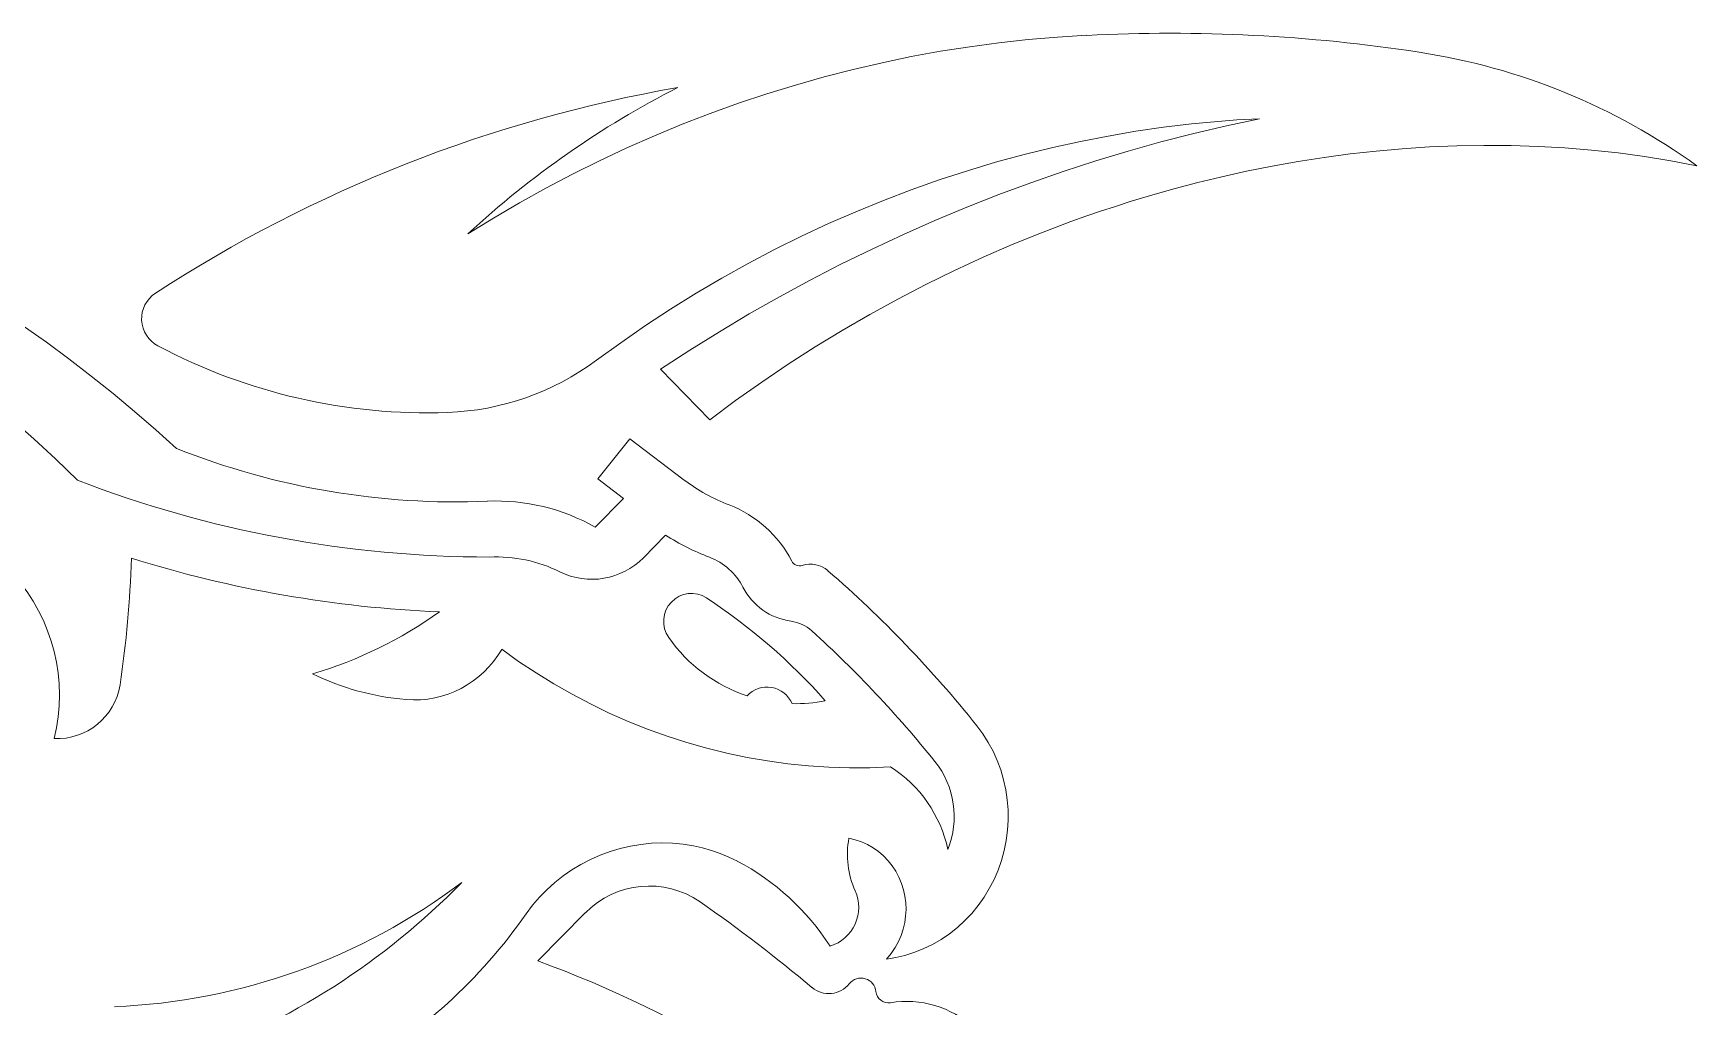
# Model space of a CAD drawing. Extents: x -99 to 297, y 0 to 529.
# Drawn here: x 103.4 to 121.25, y 232.75 to 243.2 of the extents above; entities that cross this region are included whole.
import ezdxf

# ---------------------------------------------------------------- set-up
doc = ezdxf.new("R2010")
doc.units = 0

msp = doc.modelspace()

# ---------------------------------------------------------------- linework, layer by layer
at = {"color": 7, "lineweight": 13, "ltscale": 0.01898}
msp.add_line((110.127, 239.593), (110.657, 239.049), dxfattribs=at)
at = {"color": 7, "lineweight": 13, "ltscale": 0.013773}
msp.add_line((109.799, 238.843), (109.454, 238.413), dxfattribs=at)
at = {"color": 7, "lineweight": 13, "ltscale": 0.018276}
msp.add_line((110.382, 238.402), (109.799, 238.843), dxfattribs=at)
at = {"color": 7, "lineweight": 13, "ltscale": 0.008681}
msp.add_line((109.454, 238.413), (109.732, 238.204), dxfattribs=at)
at = {"color": 7, "lineweight": 13, "ltscale": 0.010833}
msp.add_line((109.732, 238.204), (109.427, 237.896), dxfattribs=at)
at = {"color": 7, "lineweight": 13, "ltscale": 0.008487}
msp.add_line((110.182, 237.81), (109.944, 237.568), dxfattribs=at)
at = {"color": 7, "lineweight": 13, "ltscale": 0.018129}
msp.add_line((109.32, 233.755), (108.81, 233.24), dxfattribs=at)
at = {"color": 7, "lineweight": 13}
for points in [[(114.702, 243.175), (114.388, 243.156), (114.073, 243.129), (113.759, 243.095), (113.445, 243.053), (113.131, 243.003), (112.818, 242.946), (112.506, 242.881), (112.194, 242.808), (111.884, 242.728), (111.576, 242.641), (111.269, 242.547), (110.964, 242.445), (110.661, 242.336), (110.36, 242.22), (110.062, 242.096), (109.767, 241.966), (109.474, 241.829), (109.184, 241.685), (108.898, 241.535), (108.615, 241.378), (108.335, 241.214), (108.059, 241.044)], [(109.439, 239.687), (109.7, 239.876), (109.966, 240.06), (110.236, 240.236), (110.509, 240.406), (110.787, 240.57), (111.068, 240.726), (111.352, 240.876), (111.64, 241.018), (111.93, 241.154), (112.224, 241.282), (112.519, 241.403), (112.818, 241.517), (113.118, 241.623), (113.42, 241.721), (113.724, 241.812), (114.03, 241.896), (114.336, 241.971), (114.633, 242.036), (114.93, 242.094), (115.228, 242.145), (115.526, 242.188), (115.824, 242.224), (116.068, 242.247), (116.312, 242.266), (116.555, 242.279)], [(116.555, 242.279), (116.202, 242.204), (115.85, 242.121), (115.498, 242.031), (115.147, 241.933), (114.798, 241.827), (114.449, 241.714), (114.102, 241.593), (113.757, 241.465), (113.414, 241.33), (113.072, 241.188), (112.734, 241.038), (112.397, 240.881), (112.063, 240.717), (111.733, 240.547), (111.405, 240.369), (111.08, 240.185), (110.759, 239.994), (110.441, 239.797), (110.127, 239.593)], [(110.657, 239.049), (110.933, 239.254), (111.213, 239.453), (111.497, 239.645), (111.786, 239.83), (112.078, 240.008), (112.374, 240.18), (112.674, 240.344), (112.976, 240.501), (113.282, 240.651), (113.591, 240.793), (113.902, 240.928), (114.216, 241.055), (114.532, 241.175), (114.69, 241.232), (114.85, 241.287), (115.009, 241.339), (115.169, 241.39), (115.41, 241.463), (115.651, 241.531), (115.893, 241.595), (116.136, 241.654), (116.414, 241.716), (116.692, 241.772), (116.971, 241.821), (117.25, 241.865), (117.528, 241.902), (117.807, 241.933), (118.085, 241.958), (118.379, 241.977), (118.672, 241.989), (118.964, 241.994), (119.255, 241.992), (119.544, 241.983), (119.833, 241.966), (120.119, 241.943), (120.404, 241.912), (120.687, 241.873), (120.968, 241.828), (121.247, 241.775)], [(104.935, 238.74), (104.712, 238.941), (104.484, 239.137), (104.253, 239.329), (104.018, 239.517), (103.779, 239.701), (103.537, 239.88), (103.256, 240.079)], [(103.871, 238.4), (103.639, 238.625), (103.402, 238.843), (103.159, 239.057)], [(108.423, 236.585), (108.605, 236.455), (108.792, 236.331), (108.983, 236.213), (109.178, 236.102), (109.376, 235.998), (109.578, 235.901), (109.782, 235.811), (109.989, 235.728), (110.198, 235.653), (110.41, 235.585), (110.624, 235.524), (110.839, 235.471), (111.056, 235.425), (111.274, 235.387), (111.494, 235.357), (111.714, 235.334), (111.934, 235.319), (112.155, 235.312), (112.375, 235.313), (112.595, 235.322)], [(112.552, 233.26), (112.651, 233.276), (112.75, 233.3), (112.847, 233.33), (112.947, 233.37), (113.045, 233.417), (113.138, 233.471), (113.228, 233.532), (113.313, 233.599), (113.393, 233.673), (113.468, 233.751), (113.537, 233.835), (113.6, 233.924), (113.656, 234.018), (113.707, 234.115), (113.75, 234.216), (113.786, 234.319), (113.815, 234.425), (113.837, 234.533), (113.851, 234.642), (113.858, 234.752), (113.857, 234.861), (113.848, 234.97), (113.832, 235.078), (113.809, 235.185), (113.778, 235.29), (113.74, 235.392), (113.696, 235.491), (113.644, 235.586), (113.586, 235.678), (113.521, 235.765)], [(112.149, 234.558), (112.217, 234.541), (112.284, 234.518), (112.348, 234.489), (112.409, 234.454), (112.466, 234.413), (112.52, 234.367), (112.569, 234.316), (112.613, 234.261), (112.652, 234.202), (112.685, 234.139), (112.713, 234.073), (112.734, 234.005), (112.75, 233.936), (112.759, 233.865), (112.762, 233.793), (112.758, 233.722), (112.748, 233.651), (112.731, 233.581), (112.709, 233.513), (112.68, 233.447), (112.646, 233.385), (112.602, 233.32), (112.552, 233.26)], [(108.687, 233.746), (108.755, 233.837), (108.83, 233.924), (108.909, 234.005), (108.994, 234.081), (109.083, 234.152), (109.177, 234.217), (109.274, 234.276), (109.375, 234.329), (109.479, 234.375), (109.586, 234.415), (109.694, 234.447), (109.805, 234.473), (109.917, 234.491), (110.03, 234.503), (110.143, 234.507), (110.256, 234.503), (110.369, 234.493), (110.481, 234.475), (110.578, 234.453), (110.675, 234.426), (110.769, 234.393), (110.862, 234.355), (110.952, 234.312)]]:
    msp.add_lwpolyline(points, dxfattribs=at)
for centre, radius, start, end in [((115.595, 225.421), 17.776, 81.3509, 92.8818), ((117.241, 236.232), 6.839, 54.1393, 81.3568), ((112.897, 227.838), 15.001, 99.9142, 123.0808), ((114.852, 233.696), 10.007, 116.9664, 132.7498), ((104.886, 240.132), 0.327, 122.7417, 242.4701), ((107.622, 245.279), 6.156, 242.0298, 272.0541), ((107.741, 241.972), 2.847, 272.0512, 306.6134), ((107.929, 246.276), 8.109, 248.3352, 272.4058), ((108.299, 249.871), 12.296, 248.8914, 269.9718), ((111.557, 239.954), 1.947, 232.8654, 249.1477), ((108.364, 236.026), 2.151, 60.389, 92.5363), ((110.415, 236.958), 1.259, 27.1177, 69.1092), ((111.557, 239.952), 2.545, 237.3043, 249.1796), ((93.202, 237.886), 11.252, 351.401, 358.3497), ((108.3, 249.885), 12.91, 252.6493, 267.5818), ((108.361, 236.021), 1.556, 63.7915, 92.5109), ((109.391, 238.112), 0.776, 243.7567, 315.4675), ((110.413, 236.944), 0.673, 27.2405, 69.1347), ((111.62, 237.575), 0.0944, 206.903, 287.5331), ((111.735, 237.211), 0.288, 49.1826, 107.5135), ((103.561, 227.798), 12.755, 38.6545, 49.0306), ((101.734, 236.095), 1.943, 346.0459, 41.7255), ((111.62, 237.565), 0.684, 207.146, 262.2743), ((110.461, 236.885), 0.3, 57.3844, 215.3468), ((107.09, 231.774), 6.421, 41.5417, 56.6244), ((105.105, 240.683), 4.548, 286.456, 305.6408), ((111.473, 236.477), 0.413, 47.7931, 82.3759), ((111.587, 237.677), 1.678, 215.1603, 251.5521), ((103.512, 227.7), 12.263, 38.7777, 47.7904), ((107.488, 237.119), 1.077, 265.1717, 330.2469), ((103.652, 236.311), 0.685, 267.3753, 350.9807), ((107.634, 238.883), 2.847, 244.1593, 265.2312), ((111.271, 235.89), 0.29, 22.6105, 137.7259), ((111.576, 237.642), 1.641, 268.707, 281.232), ((111.851, 234.148), 1.39, 11.9173, 57.6363), ((112.323, 234.788), 0.956, 338.3443, 38.3597), ((113.09, 234.383), 0.957, 169.4779, 204.1944), ((109.679, 231.923), 2.707, 33.0663, 61.9616), ((103.995, 239.386), 6.643, 272.3485, 307.0265), ((102.409, 239.537), 7.807, 289.6059, 315.6904), ((110.008, 233.083), 0.961, 55.4378, 135.6334), ((101.217, 220.444), 16.356, 49.8964, 55.1969), ((111.821, 233.814), 0.433, 286.9746, 24.1874), ((104.004, 237.009), 5.707, 299.3624, 325.1288), ((104.85, 222.282), 11.651, 45.5394, 70.132), ((111.933, 233.168), 0.279, 229.9511, 321.8395), ((112.279, 232.896), 0.16, 5.3433, 141.7671), ((112.573, 232.924), 0.134, 185.653, 278.89), ((112.77, 231.757), 1.049, 46.9308, 99.6426)]:
    msp.add_arc(centre, radius, start, end, dxfattribs=at)

doc.saveas('drawing.dxf')
